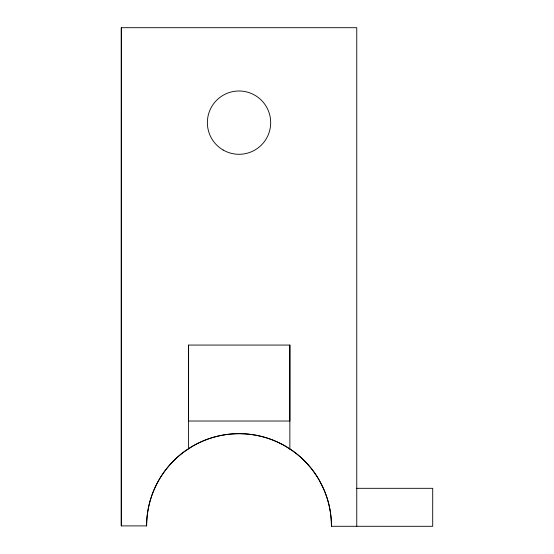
<?xml version="1.0" encoding="UTF-8"?>
<svg xmlns="http://www.w3.org/2000/svg" width="554" height="554" viewBox="0 0 554 554"><rect width="100%" height="100%" fill="white"/><g stroke="black" fill="none" stroke-linecap="round" stroke-linejoin="round"><path stroke-width="0.83" d="M356.762 488.316L432.716 488.316L432.702 526.3L331.424 526.293A92.414 92.414 0 0 0 323.515 488.69L319.146 480.062A92.414 92.414 0 0 0 146.602 525.898L121.284 525.898L121.305 27.7L356.762 27.7L356.762 526.3M188.595 345.066L188.589 421.019L289.86 421.019L289.867 345.066L188.595 345.066L188.589 448.809M121.284 525.898L121.305 27.7M146.602 525.898L146.623 525.891A92.414 92.414 0 0 1 184.877 451.212L192.993 445.963A92.414 92.414 0 0 1 285.414 446.157L293.509 451.441A92.414 92.414 0 0 1 331.444 526.286L331.444 526.286M289.867 345.066L289.86 449.065M223.2 150.051A31.647 31.647 0 0 0 270.677 122.642A31.647 31.647 0 0 0 223.2 95.233A31.647 31.647 0 0 0 223.2 150.051"/></g></svg>
